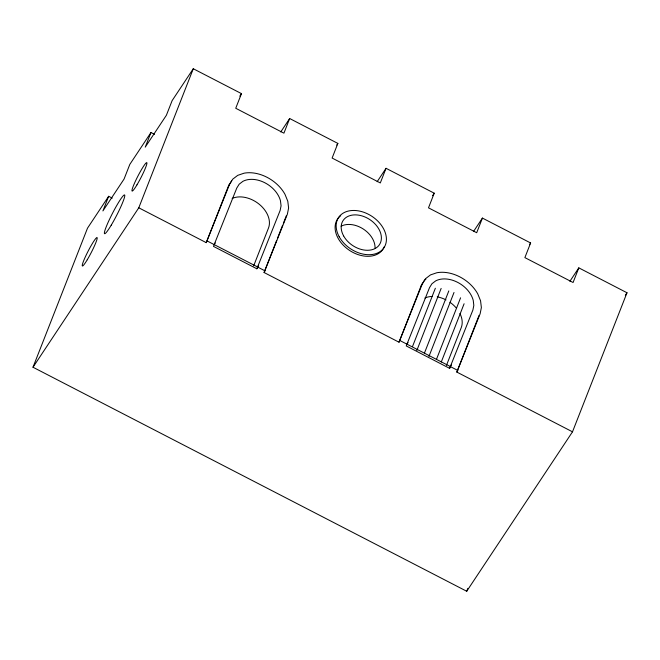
<?xml version="1.0" encoding="UTF-8"?>
<svg xmlns="http://www.w3.org/2000/svg" width="660" height="660" viewBox="0 0 660 660"><rect width="100%" height="100%" fill="white"/><g stroke="black" fill="none" stroke-linecap="round" stroke-linejoin="round"><path stroke-width="0.99" d="M569.902 281.292L578.812 267.861L627 292.76L572.5 431.821L466.719 591.261L33 367.24L87.499 228.178L108.652 196.292L112.225 198.132M108.652 196.292L102.919 210.928L124.072 179.041L129.814 164.406L150.967 132.52L154.539 134.359M150.967 132.52L145.233 147.155L166.386 115.269L172.128 100.625L193.281 68.739L241.477 93.629L235.736 108.265L283.924 133.163L289.666 118.519L337.854 143.41L332.12 158.054L380.308 182.944L386.042 168.3L434.239 193.19L428.497 207.834L476.693 232.724L482.427 218.08L530.615 242.971L524.881 257.614L573.07 282.505L578.812 267.861M33 367.24L138.781 207.801L193.281 68.739M138.781 207.801L206.25 242.649L228.484 185.93L231.693 180.749M206.25 242.649L229.54 184.33L232.749 179.157L237.715 175.354L244.093 173.184A32.728 23.323 33.6 0 1 284.98 194.304L287.793 201.226L288.61 208.007L287.364 214.203L264.082 272.522L399.011 342.21L422.301 283.899L425.518 278.718L430.477 274.915L436.854 272.745A32.728 23.323 33.6 0 1 477.749 293.865L480.562 300.787L481.371 307.568L480.133 313.764L456.844 372.083L572.5 431.821M253.663 265.864L268.504 228.005A24.544 17.49 33.6 0 0 259.165 204.196A24.544 17.49 33.6 0 0 232.138 198.445M256.855 268.785L280.137 210.466L281.069 205.821L280.459 200.731A24.544 17.49 33.6 0 0 242.897 181.335L239.176 184.189L236.767 188.067L213.477 246.386L256.855 268.785L258.629 265.361M264.082 272.522L276.68 240.38M277.414 238.483L282.604 225.25M283.346 223.361L286.308 215.795M399.011 342.21L421.245 285.491L424.454 280.318L425.873 279.229M412.533 346.475L435.353 288.247M416.823 350.476L441.144 288.42M424.495 352.951L448.816 290.903M428.951 356.441L454.014 292.479M436.639 358.9L460.581 297.8M441.276 361.985L464.104 303.757M446.432 365.425L461.266 327.566A24.544 17.49 33.6 0 0 459.929 313.492M449.617 368.346L472.898 310.027L473.831 305.39L473.22 300.292A24.544 17.49 33.6 0 0 435.666 280.896L431.937 283.75L429.528 287.628L406.246 345.947L449.617 368.346L451.39 364.922M456.844 372.083L479.069 315.356M466.719 591.261L467.841 588.382M239.803 96.145L241.477 93.629M228.484 185.93L229.54 184.33M280.756 131.951L289.666 118.519M214.195 244.555L215.251 242.962M336.74 145.093L337.854 143.41M377.14 181.731L386.042 168.3M432.564 195.706L434.239 193.19M421.245 285.491L422.301 283.899M473.517 231.511L482.427 218.08M406.964 344.116L408.02 342.524M529.501 244.654L530.615 242.971M625.333 295.276L627 292.76M207.306 241.057L257.565 266.953M257.911 267.193L265.138 270.922M400.075 340.618L450.334 366.523M450.673 366.754L457.9 370.491M424.9 298.007A24.544 17.49 33.6 0 1 432.432 296.455M437.242 296.868A24.544 17.49 33.6 0 1 446.036 299.904M449.955 302.272A24.544 17.49 33.6 0 1 456.01 307.709M341.113 226.207A21.821 15.551 33.6 0 1 363.149 228.929A21.821 15.551 33.6 0 1 375.045 247.978M384.326 246.617A27.274 19.437 33.6 0 1 348.496 249.695A27.274 19.437 33.6 0 1 340.717 215.672M87.252 259.76A16.021 1.708 -62.7 0 0 97.086 237.575A16.021 1.708 -62.7 0 0 84.802 258.068A16.021 1.708 -62.7 0 0 87.252 259.76M136.975 184.825A16.021 1.708 -62.7 0 0 146.809 162.64A16.021 1.708 -62.7 0 0 134.524 183.133A16.021 1.708 -62.7 0 0 136.975 184.825M111.226 225.167A21.821 2.326 -62.7 0 0 124.616 194.964A21.821 2.326 -62.7 0 0 107.885 222.865A21.821 2.326 -62.7 0 0 111.226 225.167M343.604 235.892A21.821 15.551 33.6 0 0 378.427 245.982A21.821 15.551 33.6 0 0 361.837 215.861A21.821 15.551 33.6 0 0 343.604 235.892M339.182 236.717A27.274 19.437 33.6 0 0 382.709 249.34A27.274 19.437 33.6 0 0 361.977 211.687A27.274 19.437 33.6 0 0 339.182 236.717"/></g></svg>
